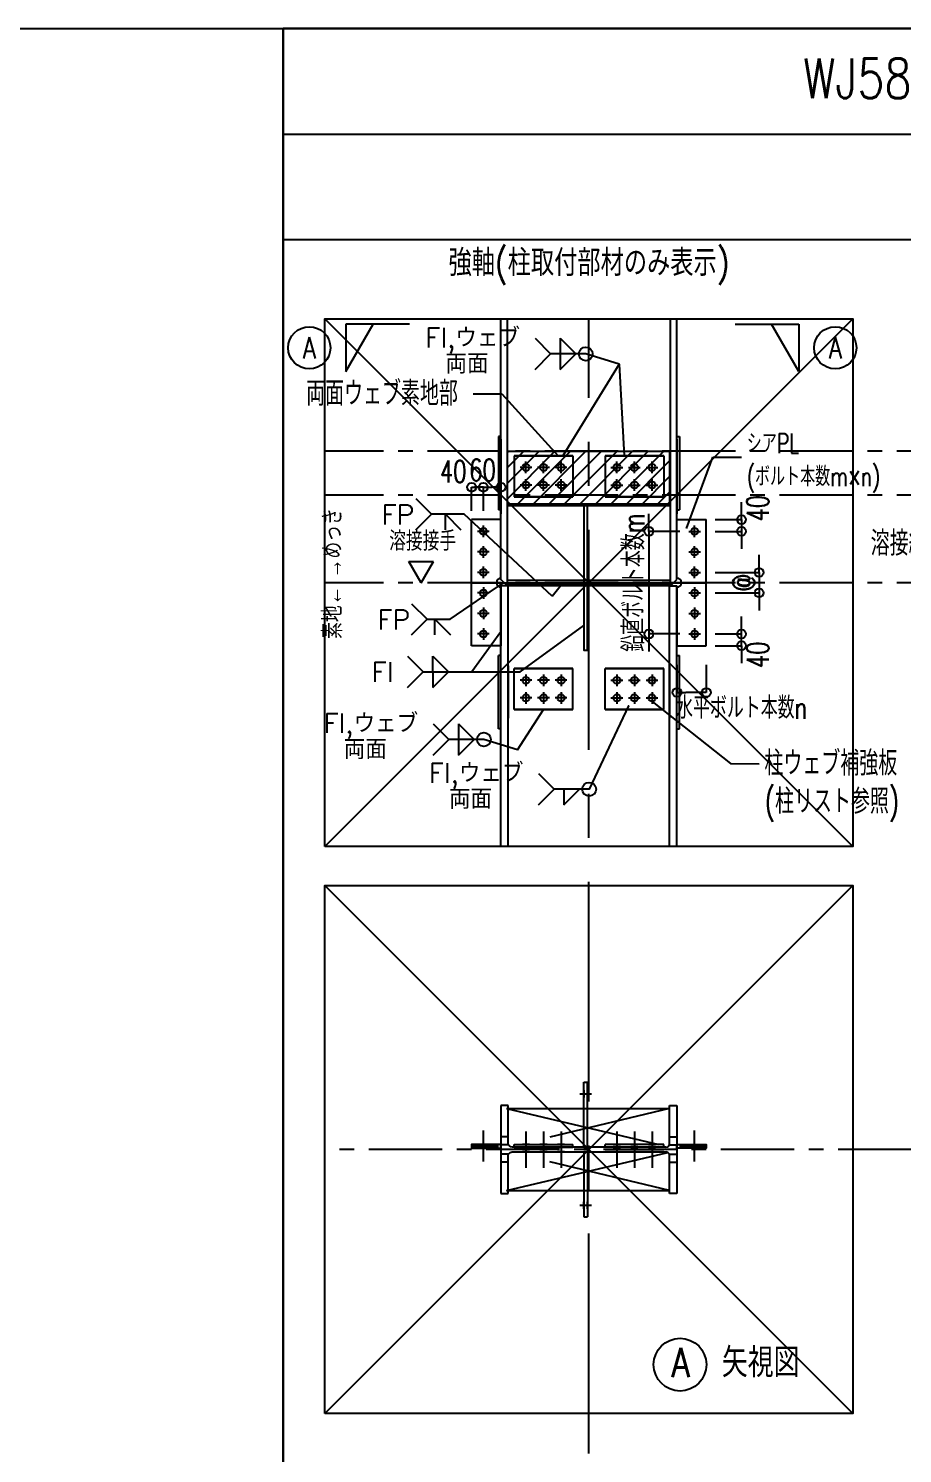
# Model space of a CAD drawing. Extents: x -668440 to 1010955, y -1678500 to 210463.
# Drawn here: x -525393 to -495598, y -763860 to -715260 of the extents above; entities that cross this region are included whole.
import ezdxf
from ezdxf.enums import TextEntityAlignment as Align

# ---------------------------------------------------------------- set-up
doc = ezdxf.new("R2010")
doc.units = 0
doc.header["$MEASUREMENT"] = 0
doc.linetypes.add('CENTER', pattern=[2, 1.25, -0.25, 0.25, -0.25])
doc.layers.get('0').update_dxf_attribs({"color": 3, "linetype": 'CONTINUOUS'})
doc.layers.get('Defpoints').update_dxf_attribs({"color": 251, "linetype": 'CONTINUOUS'})
doc.layers.add('00_ADDL', color=253, linetype='CONTINUOUS', plot=False)
for name, color, linetype in [('00_荒木修正', 4, 'CONTINUOUS'), ('00_詳細', 7, 'CONTINUOUS'), ('098', 7, 'CONTINUOUS'), ('105', 7, 'CONTINUOUS'), ('_1-1_L-CL', 3, 'CONTINUOUS'), ('_1-3_L-CS', 1, 'CONTINUOUS'), ('_5-6_GS-M', 6, 'CONTINUOUS'), ('BOLT', 4, 'CONTINUOUS'), ('詳細', 7, 'CONTINUOUS')]:
    doc.layers.add(name, color=color, linetype=linetype)
doc.styles.add('DRACAD', font='txt', dxfattribs={"width": 0.85, "bigfont": 'extfont2'})
doc.styles.add('S000', font='simplex.shx', dxfattribs={"width": 0.7, "bigfont": 'extfont2.shx'})
doc.styles.add('S020', font='simplex.shx', dxfattribs={"width": 0.8, "height": 100, "bigfont": 'extfont2.shx'})
doc.styles.add('S030', font='simplex.shx', dxfattribs={"width": 0.8, "bigfont": 'extfont2.shx'})
doc.styles.add('STYLE01', font='txt', dxfattribs={"width": 0.85, "bigfont": 'extfont2'})
doc.dimstyles.new('S300', dxfattribs={"dimscale": 300, "dimtxt": 2.5, "dimasz": 1, "dimexe": 0, "dimexo": 1, "dimgap": 0.5, "dimtad": 1, "dimdec": 0, "dimzin": 0, "dimdsep": 46, "dimtxsty": 'S000', "dimblk": 'ORIGIN', "dimcen": 1, "dimclrd": 256, "dimclre": 256, "dimclrt": 6, "dimadec": 0, "dimazin": 0, "dimtfac": 1, "dimtdec": 0, "dimtix": 1, "dimtmove": 2, "dimatfit": 3, "dimldrblk": 'OPEN30', "dimfxl": 1, "dimtolj": 1, "dimtzin": 0, "dimlwd": -1, "dimlwe": -1, "dimarcsym": 0})

# ---------------------------------------------------------------- blocks, each defined once
blk = doc.blocks.new('_ORIGIN')
at = {"color": 0, "linetype": 'ByBlock', "lineweight": -2}
blk.add_line((0, 0), (-1, 0), dxfattribs=at)
blk.add_circle((0, 0), 0.5, dxfattribs=at)
blk = doc.blocks.new('*D10585')
at = {"layer": '_1-3_L-CS'}
for p, q in [((-217118.5, -377975.7), (-217118.5, -377945.7)), ((-217268.5, -378005.7), (-217118.5, -378005.7)), ((-217118.5, -378005.7), (-217118.5, -378075.7)), ((-217268.5, -378075.7), (-217118.5, -378075.7)), ((-217118.5, -378105.7), (-217118.5, -378135.7))]:
    blk.add_line(p, q, dxfattribs=at)
at = {"layer": 'Defpoints', "color": 0}
for p in [(-217298.5, -378005.7), (-217298.5, -378075.7), (-217118.5, -378075.7)]:
    blk.add_point(p, dxfattribs=at)
at = {"layer": '_1-3_L-CS', "linetype": 'ByBlock', "xscale": 30, "yscale": 30, "zscale": 30}
for p, rotation in [((-217118.5, -378005.7), 270), ((-217118.5, -378075.7), 90)]:
    blk.add_blockref('_ORIGIN', p, dxfattribs=dict(at, rotation=rotation))
at = {"layer": '_1-3_L-CS', "color": 6, "insert": (-217171, -378040.7), "char_height": 75, "attachment_point": 5, "rotation": 90, "style": 'S000'}
blk.add_mtext('\\A1;@', dxfattribs=at)
blk = doc.blocks.new('_Open30')
at = {"color": 0, "linetype": 'ByBlock', "lineweight": -2}
for p, q in [((-1, 0.27), (0, 0)), ((0, 0), (-1, -0.27)), ((0, 0), (-1, 0))]:
    blk.add_line(p, q, dxfattribs=at)
blk = doc.blocks.new('*D10586')
at = {"layer": '_1-3_L-CS'}
for p, q in [((-217178.5, -378185.7), (-217178.5, -378155.7)), ((-217268.5, -378215.7), (-217178.5, -378215.7)), ((-217178.5, -378255.7), (-217178.5, -378215.7)), ((-217268.5, -378255.7), (-217178.5, -378255.7)), ((-217178.5, -378285.7), (-217178.5, -378315.7))]:
    blk.add_line(p, q, dxfattribs=at)
at = {"layer": 'Defpoints', "color": 0}
for p in [(-217298.5, -378215.7), (-217178.5, -378215.7), (-217298.5, -378255.7)]:
    blk.add_point(p, dxfattribs=at)
at = {"layer": '_1-3_L-CS', "linetype": 'ByBlock', "xscale": 30, "yscale": 30, "zscale": 30}
for p, rotation in [((-217178.5, -378215.7), 270), ((-217178.5, -378255.7), 90)]:
    blk.add_blockref('_ORIGIN', p, dxfattribs=dict(at, rotation=rotation))
at = {"layer": '_1-3_L-CS', "color": 6, "insert": (-217123.3, -378286.9), "char_height": 75, "attachment_point": 5, "rotation": 90, "style": 'S000'}
blk.add_mtext('\\A1;40', dxfattribs=at)
blk = doc.blocks.new('*D10587')
at = {"layer": '_1-3_L-CS'}
for p, q in [((-217178.5, -377795.7), (-217178.5, -377765.7)), ((-217268.5, -377825.7), (-217178.5, -377825.7)), ((-217178.5, -377825.7), (-217178.5, -377865.7)), ((-217268.5, -377865.7), (-217178.5, -377865.7)), ((-217178.5, -377895.7), (-217178.5, -377925.7))]:
    blk.add_line(p, q, dxfattribs=at)
at = {"layer": 'Defpoints', "color": 0}
for p in [(-217298.5, -377825.7), (-217298.5, -377865.7), (-217178.5, -377865.7)]:
    blk.add_point(p, dxfattribs=at)
at = {"layer": '_1-3_L-CS', "linetype": 'ByBlock', "xscale": 30, "yscale": 30, "zscale": 30}
for p, rotation in [((-217178.5, -377825.7), 270), ((-217178.5, -377865.7), 90)]:
    blk.add_blockref('_ORIGIN', p, dxfattribs=dict(at, rotation=rotation))
at = {"layer": '_1-3_L-CS', "color": 6, "insert": (-217123.3, -377786.9), "char_height": 75, "attachment_point": 5, "rotation": 90, "style": 'S000'}
blk.add_mtext('\\A1;40', dxfattribs=at)
blk = doc.blocks.new('*D10588')
at = {"layer": '_1-3_L-CS'}
for p, q in [((-217494.1, -377835.7), (-217494.1, -377805.7)), ((-217388.5, -377865.7), (-217494.1, -377865.7)), ((-217494.1, -377865.7), (-217494.1, -378215.7)), ((-217388.5, -378215.7), (-217494.1, -378215.7)), ((-217494.1, -378245.7), (-217494.1, -378275.7))]:
    blk.add_line(p, q, dxfattribs=at)
at = {"layer": 'Defpoints', "color": 0}
for p in [(-217358.5, -377865.7), (-217494.1, -378215.7), (-217358.5, -378215.7)]:
    blk.add_point(p, dxfattribs=at)
at = {"layer": '_1-3_L-CS', "linetype": 'ByBlock', "xscale": 30, "yscale": 30, "zscale": 30}
for p, rotation in [((-217494.1, -377865.7), 270), ((-217494.1, -378215.7), 90)]:
    blk.add_blockref('_ORIGIN', p, dxfattribs=dict(at, rotation=rotation))
at = {"layer": '_1-3_L-CS', "color": 6, "insert": (-217546.6, -378040.7), "char_height": 75, "attachment_point": 5, "rotation": 90, "style": 'S000'}
blk.add_mtext('\\A1;鉛直ボルト本数m', dxfattribs=at)
blk = doc.blocks.new('*D10589')
at = {"layer": '_1-3_L-CS'}
for p, q in [((-217398.5, -378320.7), (-217398.5, -378415.1)), ((-217298.5, -378320.7), (-217298.5, -378415.1)), ((-217328.5, -378415.1), (-217368.5, -378415.1))]:
    blk.add_line(p, q, dxfattribs=at)
at = {"layer": 'Defpoints', "color": 0}
for p in [(-217398.5, -378290.7), (-217298.5, -378290.7), (-217398.5, -378415.1)]:
    blk.add_point(p, dxfattribs=at)
at = {"layer": '_1-3_L-CS', "linetype": 'ByBlock', "xscale": 30, "yscale": 30, "zscale": 30, "rotation": 180}
blk.add_blockref('_ORIGIN', (-217398.5, -378415.1), dxfattribs=at)
at = {"layer": '_1-3_L-CS', "linetype": 'ByBlock', "xscale": 30, "yscale": 30, "zscale": 30}
blk.add_blockref('_ORIGIN', (-217298.5, -378415.1), dxfattribs=at)
at = {"layer": '_1-3_L-CS', "color": 6, "insert": (-217178.2, -378467.4), "char_height": 75, "attachment_point": 5, "style": 'S000'}
blk.add_mtext('\\A1;水平ボルト本数n', dxfattribs=at)
blk = doc.blocks.new('*D10599')
at = {"layer": '_1-3_L-CS'}
for p, q in [((-218058.5, -377795.7), (-218058.5, -377715.4)), ((-218028.5, -377715.4), (-218028.5, -377715.4)), ((-217998.5, -377795.7), (-217998.5, -377715.4))]:
    blk.add_line(p, q, dxfattribs=at)
at = {"layer": 'Defpoints', "color": 0}
for p in [(-218058.5, -377715.4), (-218058.5, -377825.7), (-217998.5, -377825.7)]:
    blk.add_point(p, dxfattribs=at)
at = {"layer": '_1-3_L-CS', "linetype": 'ByBlock', "xscale": 30, "yscale": 30, "zscale": 30, "rotation": 180}
blk.add_blockref('_ORIGIN', (-218058.5, -377715.4), dxfattribs=at)
at = {"layer": '_1-3_L-CS', "linetype": 'ByBlock', "xscale": 30, "yscale": 30, "zscale": 30}
blk.add_blockref('_ORIGIN', (-217998.5, -377715.4), dxfattribs=at)
at = {"layer": '_1-3_L-CS', "color": 6, "insert": (-218061.4, -377656.5), "char_height": 75, "attachment_point": 5, "style": 'S000'}
blk.add_mtext('\\A1;60', dxfattribs=at)
blk = doc.blocks.new('*D10600')
at = {"layer": '_1-3_L-CS'}
for p, q in [((-218098.5, -377795.7), (-218098.5, -377715.4)), ((-218088.5, -377715.4), (-218068.5, -377715.4)), ((-218058.5, -377795.7), (-218058.5, -377715.4))]:
    blk.add_line(p, q, dxfattribs=at)
at = {"layer": 'Defpoints', "color": 0}
for p in [(-218098.5, -377715.4), (-218098.5, -377825.7), (-218058.5, -377825.7)]:
    blk.add_point(p, dxfattribs=at)
at = {"layer": '_1-3_L-CS', "linetype": 'ByBlock', "xscale": 30, "yscale": 30, "zscale": 30, "rotation": 180}
blk.add_blockref('_ORIGIN', (-218098.5, -377715.4), dxfattribs=at)
at = {"layer": '_1-3_L-CS', "linetype": 'ByBlock', "xscale": 30, "yscale": 30, "zscale": 30}
blk.add_blockref('_ORIGIN', (-218058.5, -377715.4), dxfattribs=at)
at = {"layer": '_1-3_L-CS', "color": 6, "insert": (-218161.3, -377661.5), "char_height": 75, "attachment_point": 5, "style": 'S000'}
blk.add_mtext('\\A1;40', dxfattribs=at)
blk = doc.blocks.new('剛接合部C1Y')
at = {"layer": '00_荒木修正'}
h = blk.add_hatch(dxfattribs=at)
h.set_pattern_fill('ANSI31', color=256, scale=300)
h.set_pattern_definition([(45, (-152706.285, -691258.677), (-26.5165043, 26.5165043), [])])
h.paths.add_polyline_path([(-217976.46888, -377592.73644), (-217976.46888, -377772.73644), (-217423.46888, -377772.73644), (-217423.46888, -377592.73644)])
blk.add_line((-212655.39301, -376150.73644), (-218741.54476, -376150.73644))
at = {"layer": '00_ADDL'}
for p, q in [((-218741.54476, -381010.73644), (-218741.54476, -376150.73644)), ((-218598.46888, -377140.73644), (-216798.46888, -378940.73644)), ((-216798.46888, -377140.73644), (-218598.46888, -378940.73644)), ((-218098.46888, -378040.73644), (-217298.46888, -378040.73644)), ((-218598.46888, -379074.06977), (-216798.46888, -380874.06977)), ((-216798.46888, -379074.06977), (-218598.46888, -380874.06977)), ((-218598.46888, -379074.06986), (-216798.46888, -380874.06986)), ((-216798.46888, -379074.06986), (-218598.46888, -380874.06986))]:
    blk.add_line(p, q, dxfattribs=at)
at = {"layer": '00_ADDL', "transparency": 33554661}
for p, q in [((-218098.46888, -379963.06977), (-218007.46888, -379963.06977)), ((-217298.46888, -379963.06977), (-217389.46888, -379963.06977))]:
    blk.add_line(p, q, dxfattribs=at)
at = {"layer": '00_ADDL'}
for points in [[(-218598.46888, -378940.73644), (-218598.46888, -377140.73644), (-216798.46888, -377140.73644), (-216798.46888, -378940.73644)], [(-218598.46888, -380874.06977), (-218598.46888, -379074.06977), (-216798.46888, -379074.06977), (-216798.46888, -380874.06977)], [(-218598.46888, -380874.06986), (-218598.46888, -379074.06986), (-216798.46888, -379074.06986), (-216798.46888, -380874.06986)]]:
    blk.add_lwpolyline(points, close=True, dxfattribs=at)
at = {"layer": '00_荒木修正'}
for p, q in [((-217978.46888, -378049.73644), (-217998.46888, -378029.73644)), ((-217973.46888, -378051.73644), (-217998.46888, -378051.73644)), ((-217978.46888, -378049.73644), (-217976.46888, -378049.73644)), ((-217420.46888, -378033.73644), (-217976.46888, -378033.73644)), ((-217420.46888, -378049.73644), (-217976.46888, -378049.73644)), ((-217423.46888, -378051.73644), (-217973.46888, -378051.73644)), ((-217423.46888, -378051.73644), (-217398.46888, -378051.73644)), ((-217418.46888, -378049.73644), (-217420.46888, -378049.73644)), ((-217418.46888, -378049.73644), (-217398.46888, -378029.73644))]:
    blk.add_line(p, q, dxfattribs=at)
blk.add_lwpolyline([(-217976.46888, -377592.73644), (-217423.46888, -377592.73644), (-217423.46888, -377772.73644), (-217976.46888, -377772.73644)], close=True, dxfattribs=at)
for centre, start, end in [((-217998.46888, -378040.73644), 90, 270), ((-217398.46888, -378040.73644), 270, 90)]:
    blk.add_arc(centre, 15, start, end, dxfattribs=at)
at = {"layer": '00_詳細'}
for p, q in [((-218098.46888, -378255.73644), (-218098.46888, -377825.73644)), ((-217998.46888, -377825.73644), (-218098.46888, -377825.73644)), ((-217398.46888, -377825.73644), (-217298.46888, -377825.73644)), ((-217298.46888, -378255.73644), (-217298.46888, -377825.73644)), ((-217998.46888, -378051.73644), (-217998.46888, -378255.73644)), ((-217398.46888, -378051.73644), (-217398.46888, -378255.73644)), ((-217998.46888, -378255.73644), (-218098.46888, -378255.73644)), ((-217398.46888, -378255.73644), (-217298.46888, -378255.73644))]:
    blk.add_line(p, q, dxfattribs=at)
for centre in [(-218058.46888, -377865.73644), (-217338.46888, -377865.73644), (-218058.46888, -377935.73644), (-217338.46888, -377935.73644), (-218058.46888, -378005.73644), (-217338.46888, -378005.73644), (-218058.46888, -378075.73644), (-217338.46888, -378075.73644), (-218058.46888, -378145.73644), (-217338.46888, -378145.73644), (-218058.46888, -378215.73644), (-217338.46888, -378215.73644)]:
    blk.add_circle(centre, 12, dxfattribs=at)
at = {"layer": '105', "linetype": 'Continuous'}
for p, q in [((-218270.70445, -378040.73644), (-218312.37112, -377968.56765)), ((-218312.37112, -377968.56765), (-218229.03779, -377968.56765)), ((-218270.70445, -378040.73644), (-218229.03779, -377968.56765))]:
    blk.add_line(p, q, dxfattribs=at)
at = {"layer": '_1-1_L-CL'}
for p, q in [((-218741.54476, -383440.73644), (-218741.54476, -376150.73644)), ((-218741.54476, -376510.73644), (-212655.39301, -376510.73644)), ((-218741.54476, -376870.73644), (-212655.39301, -376870.73644)), ((-217893.46888, -377647.73644), (-217933.46888, -377647.73644)), ((-217913.46888, -377667.73644), (-217913.46888, -377627.73644)), ((-217833.46888, -377647.73644), (-217873.46888, -377647.73644)), ((-217853.46888, -377667.73644), (-217853.46888, -377627.73644)), ((-217773.46888, -377647.73644), (-217813.46888, -377647.73644)), ((-217793.46888, -377667.73644), (-217793.46888, -377627.73644)), ((-217623.46888, -377647.73644), (-217583.46888, -377647.73644)), ((-217603.46888, -377667.73644), (-217603.46888, -377627.73644)), ((-217563.46888, -377647.73644), (-217523.46888, -377647.73644)), ((-217543.46888, -377667.73644), (-217543.46888, -377627.73644)), ((-217503.46888, -377647.73644), (-217463.46888, -377647.73644)), ((-217483.46888, -377667.73644), (-217483.46888, -377627.73644)), ((-217893.46888, -377707.73644), (-217933.46888, -377707.73644)), ((-217913.46888, -377727.73644), (-217913.46888, -377687.73644)), ((-217833.46888, -377707.73644), (-217873.46888, -377707.73644)), ((-217853.46888, -377727.73644), (-217853.46888, -377687.73644)), ((-217773.46888, -377707.73644), (-217813.46888, -377707.73644)), ((-217793.46888, -377727.73644), (-217793.46888, -377687.73644)), ((-217623.46888, -377707.73644), (-217583.46888, -377707.73644)), ((-217603.46888, -377727.73644), (-217603.46888, -377687.73644)), ((-217563.46888, -377707.73644), (-217523.46888, -377707.73644)), ((-217543.46888, -377727.73644), (-217543.46888, -377687.73644)), ((-217503.46888, -377707.73644), (-217463.46888, -377707.73644)), ((-217483.46888, -377727.73644), (-217483.46888, -377687.73644)), ((-217893.46888, -378373.73644), (-217933.46888, -378373.73644)), ((-217913.46888, -378353.73644), (-217913.46888, -378393.73644)), ((-217833.46888, -378373.73644), (-217873.46888, -378373.73644)), ((-217853.46888, -378353.73644), (-217853.46888, -378393.73644)), ((-217773.46888, -378373.73644), (-217813.46888, -378373.73644)), ((-217793.46888, -378353.73644), (-217793.46888, -378393.73644)), ((-217623.46888, -378373.73644), (-217583.46888, -378373.73644)), ((-217603.46888, -378353.73644), (-217603.46888, -378393.73644)), ((-217563.46888, -378373.73644), (-217523.46888, -378373.73644)), ((-217543.46888, -378353.73644), (-217543.46888, -378393.73644)), ((-217503.46888, -378373.73644), (-217463.46888, -378373.73644)), ((-217483.46888, -378353.73644), (-217483.46888, -378393.73644)), ((-217893.46888, -378433.73644), (-217933.46888, -378433.73644)), ((-217913.46888, -378413.73644), (-217913.46888, -378453.73644)), ((-217833.46888, -378433.73644), (-217873.46888, -378433.73644)), ((-217853.46888, -378413.73644), (-217853.46888, -378453.73644)), ((-217773.46888, -378433.73644), (-217813.46888, -378433.73644)), ((-217793.46888, -378413.73644), (-217793.46888, -378453.73644)), ((-217623.46888, -378433.73644), (-217583.46888, -378433.73644)), ((-217603.46888, -378413.73644), (-217603.46888, -378453.73644)), ((-217563.46888, -378433.73644), (-217523.46888, -378433.73644)), ((-217543.46888, -378413.73644), (-217543.46888, -378453.73644)), ((-217503.46888, -378433.73644), (-217463.46888, -378433.73644)), ((-217483.46888, -378413.73644), (-217483.46888, -378453.73644)), ((-217729.46888, -379784.06977, -40), (-217689.46888, -379784.06977, -40)), ((-218058.46888, -380014.8869, -20), (-218058.46888, -379908.8869, -20)), ((-217913.46888, -379912.06977), (-217913.46888, -380036.06977)), ((-217853.46888, -379912.06977), (-217853.46888, -380036.06977)), ((-217793.46888, -379912.06977), (-217793.46888, -380036.06977)), ((-217603.46888, -379912.06977), (-217603.46888, -380036.06977)), ((-217543.46888, -379912.06977), (-217543.46888, -380036.06977)), ((-217483.46888, -379912.06977), (-217483.46888, -380036.06977)), ((-217338.46888, -380014.8869, -20), (-217338.46888, -379908.8869, -20)), ((-217729.46888, -380164.06977, -40), (-217689.46888, -380164.06977, -40))]:
    blk.add_line(p, q, dxfattribs=at)
at = {"layer": '_1-1_L-CL', "linetype": 'CENTER', "ltscale": 600}
blk.add_line((-217698.46888, -381010.73644), (-217698.46888, -377140.73644), dxfattribs=at)
at = {"layer": '_1-1_L-CL', "linetype": 'CENTER', "ltscale": 200}
for p, q in [((-212798.46888, -377592.73644), (-218598.46888, -377592.73644)), ((-212798.46888, -377742.73644), (-218598.46888, -377742.73644)), ((-212798.46888, -378040.73644), (-218598.46888, -378040.73644)), ((-214598.46888, -379974.06977), (-218598.46888, -379974.06977))]:
    blk.add_line(p, q, dxfattribs=at)
at = {"layer": '_1-1_L-CL', "ltscale": 0.5}
for p, q in [((-217715.46888, -379744.06977), (-217703.46888, -379744.06977)), ((-217715.46888, -379966.06977), (-217715.46888, -379744.06977)), ((-217703.46888, -379966.06977), (-217703.46888, -379744.06977)), ((-217703.46888, -379807.92609), (-217703.46888, -379800.24225)), ((-217715.46888, -379982.06977), (-217715.46888, -380204.06977)), ((-217703.46888, -379982.06977), (-217703.46888, -380204.06977)), ((-217703.46888, -380140.21345), (-217703.46888, -380147.89729)), ((-217715.46888, -380204.06977), (-217703.46888, -380204.06977))]:
    blk.add_line(p, q, dxfattribs=at)
at = {"layer": '_1-1_L-CL', "ltscale": 0.2, "transparency": 33554661}
for p, q in [((-217979.46888, -379834.06977), (-217460.58844, -379957.06977)), ((-217423.46888, -379834.06977), (-217832.37171, -379932.06977)), ((-217979.46888, -380114.06977), (-217429.96888, -379983.81144)), ((-217423.46888, -380114.06977), (-217832.37171, -380016.06977))]:
    blk.add_line(p, q, dxfattribs=at)
at = {"layer": '_1-1_L-CL', "linetype": 'Continuous', "ltscale": 0.5}
for p, q in [((-217715.46888, -379966.07088), (-217703.46888, -379966.07088)), ((-217703.46888, -379982.06924), (-217715.46888, -379982.06924))]:
    blk.add_line(p, q, dxfattribs=at)
at = {"layer": '_1-1_L-CL', "ltscale": 0.5, "extrusion": (1, -1.96005e-15, 0)}
for centre in [(-379784.06977, 0, -217715.46888), (-379784.06977, 0, -217703.46888)]:
    blk.add_circle(centre, 12, dxfattribs=at)
at = {"layer": '_1-1_L-CL', "ltscale": 0.5, "extrusion": (1, 1.96005e-15, 0)}
for centre in [(-380164.06977, 0, -217715.46888), (-380164.06977, 0, -217703.46888)]:
    blk.add_circle(centre, 12, dxfattribs=at)
at = {"layer": '_1-3_L-CS'}
for p, q in [((-218310.56144, -377159.16955), (-218527.6966, -377159.16955)), ((-218527.6966, -377159.16955), (-218527.6966, -377320.23932)), ((-218527.6966, -377320.23932), (-218434.70292, -377159.16955)), ((-217200.28742, -377159.16955), (-216983.15227, -377159.16955)), ((-216983.15227, -377320.23932), (-217076.14594, -377159.16955)), ((-216983.15227, -377159.16955), (-216983.15227, -377320.23932)), ((-218092.923, -377396.62136), (-217995.63012, -377396.92701)), ((-217995.63012, -377396.92701), (-217803.37331, -377607.73644)), ((-217366.56604, -377855.80082), (-217276.01844, -377612.67991)), ((-217276.01844, -377612.67991), (-217178.72556, -377612.98557)), ((-218171.58571, -378165.76738), (-217988.46888, -378039.73644)), ((-218249.94012, -378165.76738), (-218171.58571, -378165.76738)), ((-217998.46888, -378208.75496), (-218098.13877, -378345.05789)), ((-217483.46888, -378445.73644), (-217215.63386, -378657.82233)), ((-217215.63386, -378657.82233), (-217118.34099, -378658.12799))]:
    blk.add_line(p, q, dxfattribs=at)
at = {"layer": '_1-3_L-CS', "transparency": 33554661}
for p, q in [((-217882.4855, -377207.3402), (-217829.15216, -377260.67353)), ((-217796.31091, -377207.3402), (-217742.97758, -377260.67353)), ((-217796.31091, -377207.3402), (-217796.31091, -377314.00687)), ((-217882.4855, -377314.00687), (-217829.15216, -377260.67353)), ((-217796.31091, -377314.00687), (-217742.97758, -377260.67353)), ((-217595.50694, -377295.68739), (-217787.91002, -377607.73644)), ((-217595.50694, -377295.68739), (-217578.34885, -377607.73644)), ((-218288.99564, -377754.23135), (-218235.66231, -377807.56468)), ((-218288.99564, -377860.89801), (-218235.66231, -377807.56468)), ((-218188.13599, -377860.89801), (-218188.13599, -377807.56468)), ((-218188.13599, -377860.89801), (-218188.13599, -377807.56468)), ((-218188.13599, -377807.56468), (-218134.80265, -377860.89801)), ((-217824.31911, -378087.11207), (-217787.18147, -378040.73644)), ((-218303.27345, -378112.43405), (-218249.94012, -378165.76738)), ((-218303.27345, -378219.10071), (-218249.94012, -378165.76738)), ((-218223.92888, -378219.10071), (-218223.92888, -378165.76738)), ((-218223.92888, -378219.10071), (-218223.92888, -378165.76738)), ((-218223.92888, -378165.76738), (-218170.59555, -378219.10071)), ((-217932.73137, -378345.05789), (-217715.46888, -378187.2692)), ((-218316.8795, -378291.72455), (-218263.54616, -378345.05789)), ((-218230.70491, -378291.72455), (-218177.37158, -378345.05789)), ((-218230.70491, -378345.05789), (-218230.70491, -378291.72455)), ((-218230.70491, -378345.05789), (-218230.70491, -378291.72455)), ((-218316.8795, -378398.39122), (-218263.54616, -378345.05789)), ((-218263.54616, -378345.05789), (-217932.73137, -378345.05789)), ((-218230.70491, -378345.05789), (-218230.70491, -378398.39122)), ((-218230.70491, -378345.05789), (-218230.70491, -378398.39122)), ((-218230.70491, -378398.39122), (-218177.37158, -378345.05789)), ((-217942.46982, -378610.68426), (-217853.46888, -378473.73644)), ((-218229.44838, -378522.33707), (-218176.11505, -378575.6704)), ((-218143.27379, -378522.33707), (-218089.94046, -378575.6704)), ((-218143.27379, -378522.33707), (-218143.27379, -378629.00373)), ((-218229.44838, -378629.00373), (-218176.11505, -378575.6704)), ((-218143.27379, -378629.00373), (-218089.94046, -378575.6704)), ((-217870.60317, -378691.95863), (-217817.26984, -378745.29196)), ((-217870.60317, -378798.62529), (-217817.26984, -378745.29196)), ((-217784.42858, -378745.29196), (-217784.42858, -378798.62529)), ((-217784.42858, -378745.29196), (-217784.42858, -378798.62529)), ((-217784.42858, -378798.62529), (-217731.09525, -378745.29196))]:
    blk.add_line(p, q, dxfattribs=at)
at = {"layer": '_1-3_L-CS', "elevation": 20}
for points in [[(-217595.50694, -377295.68739), (-217595.50694, -377295.68739), (-217709.67913, -377260.67353), (-217829.15216, -377260.67353)], [(-217563.62533, -378461.22774), (-217563.62533, -378461.22774), (-217697.7968, -378745.29196), (-217817.26984, -378745.29196)], [(-217942.46982, -378610.68426), (-217942.46982, -378610.68426), (-218056.64201, -378575.6704), (-218176.11505, -378575.6704)]]:
    blk.add_lwpolyline(points, dxfattribs=at)
at = {"layer": '_1-3_L-CS'}
blk.add_lwpolyline([(-217824.31911, -378087.11207), (-217824.31911, -378087.11207), (-218123.76737, -377807.56468), (-218235.66231, -377807.56468)], dxfattribs=at)
at = {"layer": '_1-3_L-CS', "ltscale": 10}
for centre, radius in [((-218651.93737, -377239.70444), 72), ((-216858.91149, -377239.70444), 72), ((-217388.17729, -380707.71531), 90)]:
    blk.add_circle(centre, radius, dxfattribs=at)
at = {"layer": '_1-3_L-CS'}
for centre in [(-217709.67913, -377260.67353, 20), (-218056.64201, -378575.6704, 20), (-217697.7968, -378745.29196, 20)]:
    blk.add_circle(centre, 23.47939, dxfattribs=at)
at = {"layer": '_5-6_GS-M'}
for p, q in [((-217420.46888, -377772.73644), (-217976.46888, -377772.73644)), ((-217420.46888, -377778.73644), (-217976.46888, -377778.73644))]:
    blk.add_line(p, q, dxfattribs=at)
at = {"layer": '_5-6_GS-M', "transparency": 33554661}
blk.add_lwpolyline([(-217715.46888, -377778.73644), (-217715.46888, -378270.73644), (-217703.46888, -378270.73644), (-217703.46888, -377778.73644)], dxfattribs=at)
at = {"layer": 'BOLT'}
for p, q in [((-218058.46888, -377885.73644), (-218058.46888, -377845.73644)), ((-217338.46888, -377885.73644), (-217338.46888, -377845.73644)), ((-218038.46888, -377865.73644), (-218078.46888, -377865.73644)), ((-217358.46888, -377865.73644), (-217318.46888, -377865.73644)), ((-218038.46888, -377935.73644), (-218078.46888, -377935.73644)), ((-218058.46888, -377955.73644), (-218058.46888, -377915.73644)), ((-217358.46888, -377935.73644), (-217318.46888, -377935.73644)), ((-217338.46888, -377955.73644), (-217338.46888, -377915.73644)), ((-218038.46888, -378005.73644), (-218078.46888, -378005.73644)), ((-218058.46888, -378025.73644), (-218058.46888, -377985.73644)), ((-217358.46888, -378005.73644), (-217318.46888, -378005.73644)), ((-217338.46888, -378025.73644), (-217338.46888, -377985.73644)), ((-218058.46888, -378055.73644), (-218058.46888, -378095.73644)), ((-217338.46888, -378055.73644), (-217338.46888, -378095.73644)), ((-218038.46888, -378075.73644), (-218078.46888, -378075.73644)), ((-217358.46888, -378075.73644), (-217318.46888, -378075.73644)), ((-218038.46888, -378145.73644), (-218078.46888, -378145.73644)), ((-218058.46888, -378125.73644), (-218058.46888, -378165.73644)), ((-217358.46888, -378145.73644), (-217318.46888, -378145.73644)), ((-217338.46888, -378125.73644), (-217338.46888, -378165.73644)), ((-218058.46888, -378195.73644), (-218058.46888, -378235.73644)), ((-217338.46888, -378195.73644), (-217338.46888, -378235.73644)), ((-218038.46888, -378215.73644), (-218078.46888, -378215.73644)), ((-217358.46888, -378215.73644), (-217318.46888, -378215.73644))]:
    blk.add_line(p, q, dxfattribs=at)
at = {"layer": 'Defpoints'}
for p, q in [((-233913.84825, -376150.73644), (-194214.20716, -376150.73644)), ((-218741.54476, -376150.73644), (-218741.54476, -393525.7562))]:
    blk.add_line(p, q, dxfattribs=at)
at = {"layer": '詳細'}
for p, q in [((-217998.46888, -378029.73644), (-217998.46888, -377140.73644)), ((-217976.46888, -378049.73644), (-217976.46888, -377140.73644)), ((-217420.46888, -378049.73644), (-217420.46888, -377140.73644)), ((-217398.46888, -378029.73644), (-217398.46888, -377140.73644)), ((-217998.46888, -377542.73644), (-218007.46888, -377542.73644)), ((-218007.46888, -377542.73644), (-218007.46888, -377792.73644)), ((-217998.46888, -377551.73644), (-217998.46888, -377805.73644)), ((-217398.46888, -377542.73644), (-217389.46888, -377542.73644)), ((-217398.46888, -377717.73644), (-217398.46888, -377551.73644)), ((-217398.46888, -377551.73644), (-217398.46888, -377805.73644)), ((-217389.46888, -377542.73644), (-217389.46888, -377792.73644)), ((-217953.46888, -377607.73644), (-217753.46888, -377607.73644)), ((-217753.46888, -377607.73644), (-217953.46888, -377607.73644)), ((-217953.46888, -377607.73644), (-217953.46888, -377747.73644)), ((-217753.46888, -377607.73644), (-217753.46888, -377747.73644)), ((-217443.46888, -377607.73644), (-217643.46888, -377607.73644)), ((-217643.46888, -377607.73644), (-217643.46888, -377747.73644)), ((-217643.46888, -377607.73644), (-217443.46888, -377607.73644)), ((-217443.46888, -377607.73644), (-217443.46888, -377747.73644)), ((-217753.46888, -377747.73644), (-217953.46888, -377747.73644)), ((-217953.46888, -377747.73644), (-217753.46888, -377747.73644)), ((-217443.46888, -377747.73644), (-217643.46888, -377747.73644)), ((-217643.46888, -377747.73644), (-217443.46888, -377747.73644)), ((-217998.46888, -377792.73644), (-218007.46888, -377792.73644)), ((-217398.46888, -377792.73644), (-217389.46888, -377792.73644)), ((-217998.46888, -378940.73644), (-217998.46888, -378051.73644)), ((-217973.46888, -378940.73644), (-217973.46888, -378051.73644)), ((-217423.46888, -378940.73644), (-217423.46888, -378051.73644)), ((-217398.46888, -378940.73644), (-217398.46888, -378051.73644)), ((-218007.46888, -378538.73644), (-218007.46888, -378288.73644)), ((-217998.46888, -378288.73644), (-218007.46888, -378288.73644)), ((-217998.46888, -378538.73644), (-217998.46888, -378288.73644)), ((-217398.46888, -378538.73644), (-217398.46888, -378288.73644)), ((-217398.46888, -378288.73644), (-217389.46888, -378288.73644)), ((-217389.46888, -378538.73644), (-217389.46888, -378288.73644)), ((-217973.46888, -378324.73644), (-217973.46888, -378502.73644)), ((-217753.46888, -378333.73644), (-217953.46888, -378333.73644)), ((-217953.46888, -378333.73644), (-217753.46888, -378333.73644)), ((-217953.46888, -378473.73644), (-217953.46888, -378333.73644)), ((-217753.46888, -378473.73644), (-217753.46888, -378333.73644)), ((-217643.46888, -378473.73644), (-217643.46888, -378333.73644)), ((-217643.46888, -378333.73644), (-217443.46888, -378333.73644)), ((-217443.46888, -378333.73644), (-217643.46888, -378333.73644)), ((-217443.46888, -378473.73644), (-217443.46888, -378333.73644)), ((-217423.46888, -378324.73644), (-217423.46888, -378502.73644)), ((-217953.46888, -378473.73644), (-217753.46888, -378473.73644)), ((-217753.46888, -378473.73644), (-217953.46888, -378473.73644)), ((-217443.46888, -378473.73644), (-217643.46888, -378473.73644)), ((-217643.46888, -378473.73644), (-217443.46888, -378473.73644)), ((-217998.46888, -378538.73644), (-218007.46888, -378538.73644)), ((-217398.46888, -378538.73644), (-217389.46888, -378538.73644)), ((-217973.46888, -379824.06977), (-217998.46888, -379824.06977)), ((-217998.46888, -379824.06977), (-217998.46888, -379930.56977)), ((-217979.46888, -379834.06977), (-217423.46888, -379834.06977)), ((-217973.46888, -379930.56977), (-217973.46888, -379824.06977)), ((-217423.46888, -379824.06977), (-217398.46888, -379824.06977)), ((-217423.46888, -379958.56977), (-217423.46888, -379824.06977)), ((-217398.46888, -379824.06977), (-217398.46888, -379958.56977)), ((-217973.46888, -379930.56977), (-217998.46888, -379930.56977)), ((-217998.46888, -379930.56977), (-217998.46888, -380124.06977)), ((-217973.46888, -379931.63546), (-217973.46888, -379930.56977)), ((-217973.46888, -379958.56977), (-217973.46888, -379930.56977)), ((-217423.46888, -379931.63546), (-217423.46888, -379930.56977)), ((-217423.46888, -379930.56977), (-217398.46888, -379930.56977)), ((-217971.99516, -379958.56977), (-217998.46888, -379958.56977)), ((-217998.46888, -379958.56977), (-217998.46888, -379989.56977)), ((-217971.99516, -379989.56977), (-217998.46888, -379989.56977)), ((-217973.46888, -380124.06977), (-217973.46888, -379989.56977)), ((-217971.72721, -379959.56977), (-217971.99516, -379958.56977)), ((-217971.99516, -379989.56977), (-217971.72721, -379988.56977)), ((-217966.96888, -379964.3281), (-217971.72721, -379959.56977)), ((-217971.72721, -379988.56977), (-217966.96888, -379983.81144)), ((-217960.46888, -379966.06977), (-217966.96888, -379964.3281)), ((-217966.96888, -379983.81144), (-217960.46888, -379982.06977)), ((-217436.46888, -379966.06977), (-217960.46888, -379966.06977)), ((-217960.46888, -379982.06977), (-217436.46888, -379982.06977)), ((-217953.46888, -379957.06977), (-217753.46888, -379957.06977)), ((-217953.46888, -379966.06977), (-217953.46888, -379957.06977)), ((-217953.46888, -379966.06977), (-217753.46888, -379966.06977)), ((-217953.46888, -379982.06977), (-217753.46888, -379982.06977)), ((-217753.46888, -379966.06977), (-217753.46888, -379957.06977)), ((-217703.96888, -379982.06927), (-217703.96888, -379982.06866)), ((-217703.46888, -379966.07092), (-217703.46888, -379966.0703)), ((-217693.46888, -379966.07092), (-217693.46888, -379966.0703)), ((-217692.96888, -379982.06927), (-217692.96888, -379982.06866)), ((-217443.46888, -379957.06977), (-217643.46888, -379957.06977)), ((-217643.46888, -379966.06977), (-217643.46888, -379957.06977)), ((-217443.46888, -379966.06977), (-217643.46888, -379966.06977)), ((-217443.46888, -379982.06977), (-217643.46888, -379982.06977)), ((-217443.46888, -379966.06977), (-217443.46888, -379957.06977)), ((-217436.46888, -379966.06977), (-217429.96888, -379964.3281)), ((-217429.96888, -379983.81144), (-217436.46888, -379982.06977)), ((-217429.96888, -379964.3281), (-217425.21055, -379959.56977)), ((-217425.21055, -379988.56977), (-217429.96888, -379983.81144)), ((-217425.21055, -379959.56977), (-217424.9426, -379958.56977)), ((-217424.9426, -379989.56977), (-217425.21055, -379988.56977)), ((-217424.9426, -379958.56977), (-217398.46888, -379958.56977)), ((-217424.9426, -379989.56977), (-217398.46888, -379989.56977)), ((-217423.46888, -380124.06977), (-217423.46888, -379989.56977)), ((-217398.46888, -379958.56977), (-217398.46888, -379989.56977)), ((-217398.46888, -379989.56977), (-217398.46888, -380124.06977)), ((-217973.46888, -380017.56977), (-217998.46888, -380017.56977)), ((-217423.46888, -380017.56977), (-217398.46888, -380017.56977)), ((-217998.46888, -380124.06977), (-217973.46888, -380124.06977)), ((-217979.46888, -380114.06977), (-217423.46888, -380114.06977)), ((-217398.46888, -380124.06977), (-217423.46888, -380124.06977))]:
    blk.add_line(p, q, dxfattribs=at)
at = {"layer": '詳細', "transparency": 33554661}
for points in [[(-217998.46888, -379969.06977), (-217998.46888, -379957.06977), (-218098.46888, -379957.06977), (-218098.46888, -379969.06977)], [(-217398.46888, -379969.06977), (-217398.46888, -379957.06977), (-217298.46888, -379957.06977), (-217298.46888, -379969.06977)]]:
    blk.add_lwpolyline(points, close=True, dxfattribs=at)
at = {"layer": '詳細'}
for centre in [(-217913.46888, -377647.73644), (-217853.46888, -377647.73644), (-217793.46888, -377647.73644), (-217603.46888, -377647.73644), (-217543.46888, -377647.73644), (-217483.46888, -377647.73644), (-217913.46888, -377707.73644), (-217853.46888, -377707.73644), (-217793.46888, -377707.73644), (-217603.46888, -377707.73644), (-217543.46888, -377707.73644), (-217483.46888, -377707.73644), (-217913.46888, -378373.73644), (-217853.46888, -378373.73644), (-217793.46888, -378373.73644), (-217603.46888, -378373.73644), (-217543.46888, -378373.73644), (-217483.46888, -378373.73644), (-217913.46888, -378433.73644), (-217853.46888, -378433.73644), (-217793.46888, -378433.73644), (-217603.46888, -378433.73644), (-217543.46888, -378433.73644), (-217483.46888, -378433.73644)]:
    blk.add_circle(centre, 12, dxfattribs=at)
at = {"layer": '詳細', "extrusion": (0, 1, 0)}
for centre in [(217913.46888, 0, -379957.06977), (217913.46888, 0, -379966.06977), (217853.46888, 0, -379957.06977), (217853.46888, 0, -379966.06977), (217793.46888, 0, -379957.06977), (217793.46888, 0, -379966.06977), (217603.46888, 0, -379957.06977), (217603.46888, 0, -379966.06977), (217543.46888, 0, -379957.06977), (217543.46888, 0, -379966.06977), (217483.46888, 0, -379957.06977), (217483.46888, 0, -379966.06977)]:
    blk.add_circle(centre, 12, dxfattribs=at)
at = {"layer": '詳細', "extrusion": (0, -1, 0)}
for centre in [(-217913.46888, 0, 379982.06977), (-217853.46888, 0, 379982.06977), (-217793.46888, 0, 379982.06977), (-217603.46888, 0, 379982.06977), (-217543.46888, 0, 379982.06977), (-217483.46888, 0, 379982.06977)]:
    blk.add_circle(centre, 12, dxfattribs=at)
at = {"layer": '098', "linetype": 'Continuous', "style": 'DRACAD'}
for s, p in [('FI,ウェブ', (-218256.68269, -377205.04253, 20)), ('両面', (-218187.5413, -377294.02829, 20)), ('FP', (-218405.6181, -377808.77547)), ('FP', (-218419.8959, -378166.97817)), ('FI', (-218439.67755, -378345.05789)), ('FI,ウェブ', (-218603.64558, -378520.0394, 20)), ('両面', (-218534.50419, -378609.02516, 20)), ('FI,ウェブ', (-218244.80037, -378689.66096, 20)), ('両面', (-218175.65898, -378778.64672, 20))]:
    blk.add_text(s, height=66.666667, dxfattribs=at).set_placement(p, align=Align.MIDDLE_LEFT)
at = {"layer": '105', "linetype": 'Continuous', "style": 'STYLE01', "width": 0.7792}
for s, p in [('→めっき', (-218519.51492, -377906.63089)), ('素地←', (-218519.51492, -378141.32376))]:
    blk.add_text(s, height=66.666667, rotation=90, dxfattribs=at).set_placement(p, align=Align.BOTTOM_CENTER)
blk.add_text('溶接接手', height=66.666667, dxfattribs=at).set_placement((-218265.50879, -377951.90099), align=Align.BOTTOM_CENTER)
at = {"layer": '_1-1_L-CL', "style": 'S020', "width": 0.8}
blk.add_text('WJ58(J58は梁ウェブガセットリストを参照)', height=135, dxfattribs=at).set_placement((-215698.46888, -376330.73644), align=Align.MIDDLE)
blk.add_text('強軸(柱取付部材のみ表示)', height=90, dxfattribs=at).set_placement((-217698.46888, -377021.66371), align=Align.BOTTOM_CENTER)
at = {"layer": '_1-1_L-CL', "style": 'S030', "width": 0.7}
for s, height, p in [('両面ウェブ素地部', 84, (-218662.81321, -377395.27817)), ('シアPL', 66.666667, (-217160.67053, -377565.20882)), ('(ボルト本数m×n)', 66.666667, (-217160.67053, -377678.44248)), ('溶接継手詳細部', 84, (-216738.06186, -377906.62484)), ('柱ウェブ補強板', 84, (-217100.28596, -378656.47914)), ('(柱リスト参照)', 84, (-217099.36377, -378786.40243))]:
    blk.add_text(s, height=height, dxfattribs=at).set_placement(p, align=Align.MIDDLE_LEFT)
at = {"layer": '_1-3_L-CS', "ltscale": 10, "style": 'S000', "width": 0.8}
blk.add_text('A', height=72, rotation=359.99999997, dxfattribs=at).set_placement((-218651.93737, -377239.70444), align=Align.MIDDLE)
at = {"layer": '_1-3_L-CS', "ltscale": 10, "style": 'S000', "text_generation_flag": 2, "width": 0.8}
blk.add_text('A', height=72, rotation=0.00000003, dxfattribs=at).set_placement((-216858.91149, -377239.70444), align=Align.MIDDLE)
at = {"layer": '_1-3_L-CS', "ltscale": 10, "style": 'S000', "width": 0.8}
blk.add_text('A  矢視図', height=100, rotation=359.99999997, dxfattribs=at).set_placement((-217416.62631, -380750.58558))
at = {"layer": '_1-3_L-CS'}
for base, p1, p2, text, picture, middle in [((-218098.46888, -377715.37655), (-218058.46888, -377825.73644), (-218098.46888, -377825.73644), '40', '*D10600', (-218161.29763, -377661.53114)), ((-218058.46888, -377715.37655), (-217998.46888, -377825.73644), (-218058.46888, -377825.73644), '60', '*D10599', (-218061.4313, -377656.51203)), ((-217398.46888, -378415.11662), (-217298.46888, -378290.73644), (-217398.46888, -378290.73644), '水平ボルト本数n', '*D10589', (-217178.24845, -378467.44029))]:
    dim = blk.add_linear_dim(base=base, p1=p1, p2=p2, text=text, dimstyle='S300', override={"dimscale": 30}, dxfattribs=at)
    dim.commit()
    dim.dimension.update_dxf_attribs({"geometry": picture, "text_midpoint": middle, "dimtype": 160})
for base, p1, p2, text, picture, middle in [((-217494.10549, -378215.73644, 60), (-217358.46888, -377865.73644, -20), (-217358.46888, -378215.73644, -20), '鉛直ボルト本数m', '*D10588', (-217546.60549, -378040.73644, 60)), ((-217118.46888, -378075.73644, 40), (-217298.46888, -378005.73644), (-217298.46888, -378075.73644), '@', '*D10585', (-217170.96888, -378040.73644, 40))]:
    dim = blk.add_linear_dim(base=base, p1=p1, p2=p2, angle=90, text=text, dimstyle='S300', override={"dimscale": 30}, dxfattribs=at)
    dim.commit()
    dim.dimension.update_dxf_attribs({"geometry": picture, "text_midpoint": middle})
for base, p1, p2, picture, middle in [((-217178.46888, -377865.73644), (-217298.46888, -377825.73644), (-217298.46888, -377865.73644), '*D10587', (-217123.29983, -377786.92478)), ((-217178.46888, -378215.73644), (-217298.46888, -378255.73644), (-217298.46888, -378215.73644), '*D10586', (-217123.29983, -378286.92478))]:
    dim = blk.add_linear_dim(base=base, p1=p1, p2=p2, angle=90, text='40', dimstyle='S300', override={"dimscale": 30}, dxfattribs=at)
    dim.commit()
    dim.dimension.update_dxf_attribs({"geometry": picture, "text_midpoint": middle, "dimtype": 160})

msp = doc.modelspace()

# ---------------------------------------------------------------- block references
at = {"xscale": 10, "yscale": 10, "zscale": 10}
msp.add_blockref('剛接合部C1Y', (1670698.6842, 3046247.35843, 5600), dxfattribs=at)

doc.saveas('drawing.dxf')
